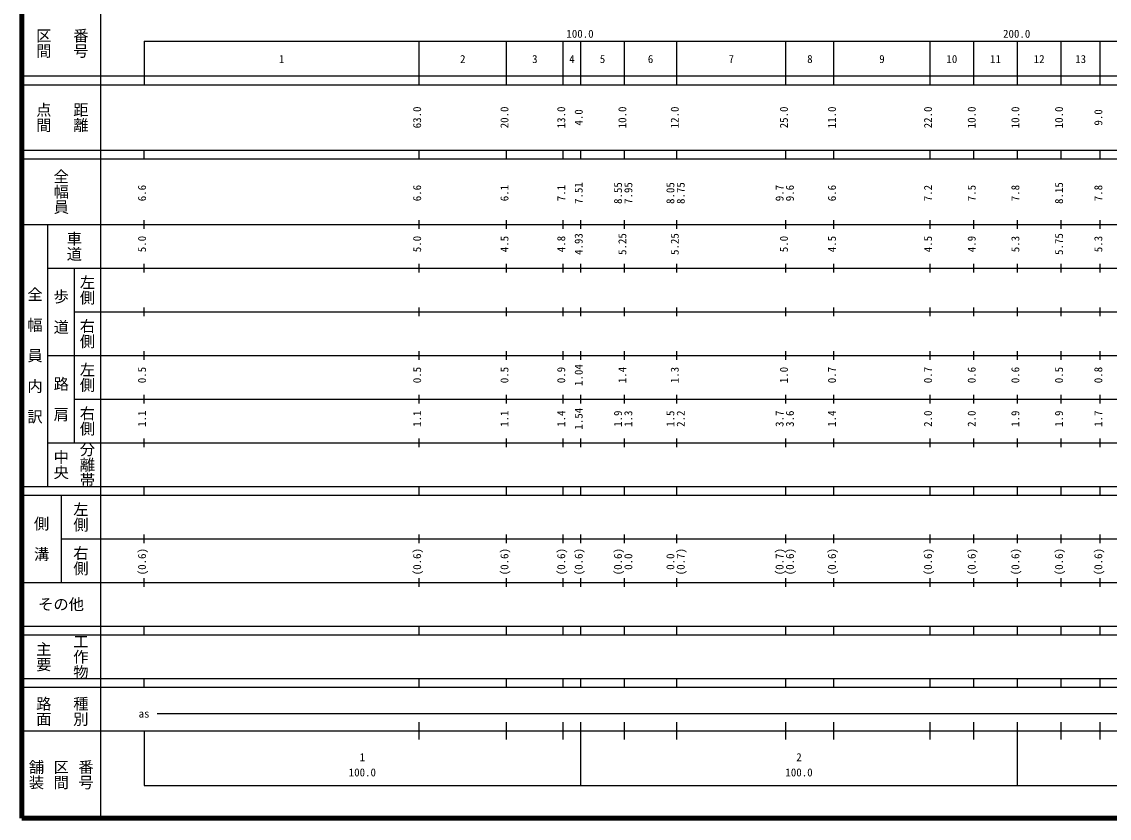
# Model space of a CAD drawing. Units: millimetres on the paper, enlarged 1000 times. Extents: x 40000 to 680000, y 20000 to 380000.
# Drawn here: x 40000 to 289046, y 20000 to 202409 of the extents above; entities that cross this region are included whole.
import ezdxf
from ezdxf.enums import TextEntityAlignment as Align

# ---------------------------------------------------------------- set-up
doc = ezdxf.new("R2010")
doc.units = ezdxf.units.MM
doc.header["$LTSCALE"] = 1000
doc.layers.add('M-TTL', color=2, linetype='Continuous', lineweight=140)
doc.layers.add('M-TTL-BAND', color=7, linetype='Continuous', lineweight=25)
doc.styles.add('@ＭＳ ゴシック', font='')
doc.styles.add('ＭＳ ゴシック', font='')
doc.styles.get('@ＭＳ ゴシック').set_extended_font_data('@MS Gothic')
doc.styles.get('ＭＳ ゴシック').set_extended_font_data('MS Gothic')

msp = doc.modelspace()

# ---------------------------------------------------------------- linework, layer by layer
at = {"layer": 'M-TTL'}
for p, q in [((40000, 380000), (40000, 20000)), ((40000, 20000), (680000, 20000))]:
    msp.add_line(p, q, dxfattribs=at)
at = {"layer": 'M-TTL-BAND'}
for p, q in [((58000, 370000), (58000, 20000)), ((68000, 198000), (579000, 198000)), ((68000, 198000), (68000, 188000)), ((131000, 188000), (131000, 198000)), ((151000, 188000), (151000, 198000)), ((164000, 188000), (164000, 198000)), ((168000, 188000), (168000, 198000)), ((178000, 188000), (178000, 198000)), ((190000, 188000), (190000, 198000)), ((215000, 188000), (215000, 198000)), ((226000, 188000), (226000, 198000)), ((248000, 188000), (248000, 198000)), ((258000, 188000), (258000, 198000)), ((268000, 188000), (268000, 198000)), ((278000, 188000), (278000, 198000)), ((287000, 188000), (287000, 198000)), ((40000, 190000), (579000, 190000)), ((40000, 188000), (579000, 188000)), ((40000, 173000), (579000, 173000)), ((68000, 171000), (68000, 173000)), ((131000, 171000), (131000, 173000)), ((151000, 171000), (151000, 173000)), ((164000, 171000), (164000, 173000)), ((168000, 171000), (168000, 173000)), ((178000, 171000), (178000, 173000)), ((190000, 171000), (190000, 173000)), ((215000, 171000), (215000, 173000)), ((226000, 171000), (226000, 173000)), ((248000, 171000), (248000, 173000)), ((258000, 171000), (258000, 173000)), ((268000, 171000), (268000, 173000)), ((278000, 171000), (278000, 173000)), ((287000, 171000), (287000, 173000)), ((40000, 171000), (579000, 171000)), ((68000, 155000), (68000, 157000)), ((131000, 155000), (131000, 157000)), ((151000, 155000), (151000, 157000)), ((164000, 155000), (164000, 157000)), ((168000, 155000), (168000, 157000)), ((178000, 155000), (178000, 157000)), ((190000, 155000), (190000, 157000)), ((215000, 155000), (215000, 157000)), ((226000, 155000), (226000, 157000)), ((248000, 155000), (248000, 157000)), ((258000, 155000), (258000, 157000)), ((268000, 155000), (268000, 157000)), ((278000, 155000), (278000, 157000)), ((287000, 155000), (287000, 157000)), ((40000, 156000), (579000, 156000)), ((46000, 96000), (46000, 156000)), ((68000, 145000), (68000, 147000)), ((131000, 145000), (131000, 147000)), ((151000, 145000), (151000, 147000)), ((164000, 145000), (164000, 147000)), ((168000, 145000), (168000, 147000)), ((178000, 145000), (178000, 147000)), ((190000, 145000), (190000, 147000)), ((215000, 145000), (215000, 147000)), ((226000, 145000), (226000, 147000)), ((248000, 145000), (248000, 147000)), ((258000, 145000), (258000, 147000)), ((268000, 145000), (268000, 147000)), ((278000, 145000), (278000, 147000)), ((287000, 145000), (287000, 147000)), ((46000, 146000), (579000, 146000)), ((52000, 146000), (52000, 106000)), ((68000, 135000), (68000, 137000)), ((131000, 135000), (131000, 137000)), ((151000, 135000), (151000, 137000)), ((164000, 135000), (164000, 137000)), ((168000, 135000), (168000, 137000)), ((178000, 135000), (178000, 137000)), ((190000, 135000), (190000, 137000)), ((215000, 135000), (215000, 137000)), ((226000, 135000), (226000, 137000)), ((248000, 135000), (248000, 137000)), ((258000, 135000), (258000, 137000)), ((268000, 135000), (268000, 137000)), ((278000, 135000), (278000, 137000)), ((287000, 135000), (287000, 137000)), ((52000, 136000), (579000, 136000)), ((46000, 126000), (579000, 126000)), ((68000, 125000), (68000, 127000)), ((131000, 125000), (131000, 127000)), ((151000, 125000), (151000, 127000)), ((164000, 125000), (164000, 127000)), ((168000, 125000), (168000, 127000)), ((178000, 125000), (178000, 127000)), ((190000, 125000), (190000, 127000)), ((215000, 125000), (215000, 127000)), ((226000, 125000), (226000, 127000)), ((248000, 125000), (248000, 127000)), ((258000, 125000), (258000, 127000)), ((268000, 125000), (268000, 127000)), ((278000, 125000), (278000, 127000)), ((287000, 125000), (287000, 127000)), ((52000, 116000), (579000, 116000)), ((68000, 115000), (68000, 117000)), ((131000, 115000), (131000, 117000)), ((151000, 115000), (151000, 117000)), ((164000, 115000), (164000, 117000)), ((168000, 115000), (168000, 117000)), ((178000, 115000), (178000, 117000)), ((190000, 115000), (190000, 117000)), ((215000, 115000), (215000, 117000)), ((226000, 115000), (226000, 117000)), ((248000, 115000), (248000, 117000)), ((258000, 115000), (258000, 117000)), ((268000, 115000), (268000, 117000)), ((278000, 115000), (278000, 117000)), ((287000, 115000), (287000, 117000)), ((46000, 106000), (579000, 106000)), ((68000, 105000), (68000, 107000)), ((131000, 105000), (131000, 107000)), ((151000, 105000), (151000, 107000)), ((164000, 105000), (164000, 107000)), ((168000, 105000), (168000, 107000)), ((178000, 105000), (178000, 107000)), ((190000, 105000), (190000, 107000)), ((215000, 105000), (215000, 107000)), ((226000, 105000), (226000, 107000)), ((248000, 105000), (248000, 107000)), ((258000, 105000), (258000, 107000)), ((268000, 105000), (268000, 107000)), ((278000, 105000), (278000, 107000)), ((287000, 105000), (287000, 107000)), ((40000, 96000), (579000, 96000)), ((68000, 94000), (68000, 96000)), ((131000, 94000), (131000, 96000)), ((151000, 94000), (151000, 96000)), ((164000, 94000), (164000, 96000)), ((168000, 94000), (168000, 96000)), ((178000, 94000), (178000, 96000)), ((190000, 94000), (190000, 96000)), ((215000, 94000), (215000, 96000)), ((226000, 94000), (226000, 96000)), ((248000, 94000), (248000, 96000)), ((258000, 94000), (258000, 96000)), ((268000, 94000), (268000, 96000)), ((278000, 94000), (278000, 96000)), ((287000, 94000), (287000, 96000)), ((40000, 94000), (579000, 94000)), ((49000, 94000), (49000, 74000)), ((68000, 83000), (68000, 85000)), ((131000, 83000), (131000, 85000)), ((151000, 83000), (151000, 85000)), ((164000, 83000), (164000, 85000)), ((168000, 83000), (168000, 85000)), ((178000, 83000), (178000, 85000)), ((190000, 83000), (190000, 85000)), ((215000, 83000), (215000, 85000)), ((226000, 83000), (226000, 85000)), ((248000, 83000), (248000, 85000)), ((258000, 83000), (258000, 85000)), ((268000, 83000), (268000, 85000)), ((278000, 83000), (278000, 85000)), ((287000, 83000), (287000, 85000)), ((49000, 84000), (579000, 84000)), ((68000, 73000), (68000, 75000)), ((131000, 73000), (131000, 75000)), ((151000, 73000), (151000, 75000)), ((164000, 73000), (164000, 75000)), ((168000, 73000), (168000, 75000)), ((178000, 73000), (178000, 75000)), ((190000, 73000), (190000, 75000)), ((215000, 73000), (215000, 75000)), ((226000, 73000), (226000, 75000)), ((248000, 73000), (248000, 75000)), ((258000, 73000), (258000, 75000)), ((268000, 73000), (268000, 75000)), ((278000, 73000), (278000, 75000)), ((287000, 73000), (287000, 75000)), ((40000, 74000), (579000, 74000)), ((40000, 64000), (579000, 64000)), ((68000, 62000), (68000, 64000)), ((131000, 62000), (131000, 64000)), ((151000, 62000), (151000, 64000)), ((164000, 62000), (164000, 64000)), ((168000, 62000), (168000, 64000)), ((178000, 62000), (178000, 64000)), ((190000, 62000), (190000, 64000)), ((215000, 62000), (215000, 64000)), ((226000, 62000), (226000, 64000)), ((248000, 62000), (248000, 64000)), ((258000, 62000), (258000, 64000)), ((268000, 62000), (268000, 64000)), ((278000, 62000), (278000, 64000)), ((287000, 62000), (287000, 64000)), ((40000, 62000), (579000, 62000)), ((40000, 52000), (579000, 52000)), ((40000, 50000), (579000, 50000)), ((68000, 50000), (68000, 52000)), ((131000, 50000), (131000, 52000)), ((151000, 50000), (151000, 52000)), ((164000, 50000), (164000, 52000)), ((168000, 50000), (168000, 52000)), ((178000, 50000), (178000, 52000)), ((190000, 50000), (190000, 52000)), ((215000, 50000), (215000, 52000)), ((226000, 50000), (226000, 52000)), ((248000, 50000), (248000, 52000)), ((258000, 50000), (258000, 52000)), ((268000, 50000), (268000, 52000)), ((278000, 50000), (278000, 52000)), ((287000, 50000), (287000, 52000)), ((71000, 44000), (565000, 44000)), ((40000, 40000), (579000, 40000)), ((68000, 40000), (68000, 27500)), ((131000, 38000), (131000, 42000)), ((151000, 38000), (151000, 42000)), ((164000, 38000), (164000, 42000)), ((168000, 27500), (168000, 42000)), ((178000, 38000), (178000, 42000)), ((190000, 38000), (190000, 42000)), ((215000, 38000), (215000, 42000)), ((226000, 38000), (226000, 42000)), ((248000, 38000), (248000, 42000)), ((258000, 38000), (258000, 42000)), ((268000, 27500), (268000, 42000)), ((278000, 38000), (278000, 42000)), ((287000, 38000), (287000, 42000)), ((68000, 27500), (579000, 27500))]:
    msp.add_line(p, q, dxfattribs=at)

# ---------------------------------------------------------------- texts
at = {"layer": 'M-TTL-BAND', "style": '@ＭＳ ゴシック'}
for s, p in [('区間', (45000, 197500)), ('番号', (53500, 197500)), ('点間', (45000, 180500)), ('距離', (53500, 180500)), ('全幅員', (49000, 163500)), ('車道', (52000, 151000)), ('左側', (55000, 141000)), ('全\u3000幅\u3000員\u3000内\u3000訳', (43000, 126000)), ('歩\u3000道', (49000, 136000)), ('右側', (55000, 131000)), ('左側', (55000, 121000)), ('路\u3000肩', (49000, 116000)), ('右側', (55000, 111000)), ('分離帯', (55000, 101000)), ('中央', (49000, 101000)), ('左側', (53500, 89000)), ('側\u3000溝', (44500, 84000)), ('右側', (53500, 79000)), ('主要', (45000, 57000)), ('工作物', (53500, 57000)), ('路面', (45000, 44500)), ('種別', (53500, 44500)), ('舗装', (43333, 30000)), ('区間', (49000, 30000)), ('番号', (54667, 30000))]:
    msp.add_text(s, height=2566, rotation=270, dxfattribs=at).set_placement(p, align=Align.MIDDLE_CENTER)
at = {"layer": 'M-TTL-BAND', "style": 'ＭＳ ゴシック'}
for s, p in [('100.0', (167844, 198195)), ('200.0', (267844, 198195)), ('1', (99500, 192405)), ('2', (141000, 192405)), ('3', (157500, 192405)), ('4', (166000, 192405)), ('5', (173000, 192405)), ('6', (184000, 192405)), ('7', (202500, 192405)), ('8', (220500, 192405)), ('9', (237000, 192405)), ('10', (253000, 192405)), ('11', (263000, 192405)), ('12', (273000, 192405)), ('13', (282500, 192405)), ('as', (68000, 42500)), ('2', (218000, 32523)), ('1', (118000, 32523)), ('100.0', (118000, 29033)), ('100.0', (218000, 29033))]:
    msp.add_text(s, height=1833, dxfattribs=at).set_placement(p, align=Align.BOTTOM_CENTER)
for s, p in [('63.0', (132000, 180500)), ('20.0', (152000, 180500)), ('13.0', (165000, 180500)), ('4.0', (169000, 180500)), ('10.0', (179000, 180500)), ('12.0', (191000, 180500)), ('25.0', (216000, 180500)), ('11.0', (227000, 180500)), ('22.0', (249000, 180500)), ('10.0', (259000, 180500)), ('10.0', (269000, 180500)), ('10.0', (279000, 180500)), ('9.0', (288000, 180500)), ('6.6', (69000, 163174)), ('6.6', (132000, 163174)), ('6.1', (152000, 163174)), ('7.1', (165000, 163174)), ('7.51', (169000, 163174)), ('8.55', (178000, 163174)), ('7.95', (180370, 163174)), ('8.05', (190000, 163174)), ('8.75', (192370, 163174)), ('9.7', (215000, 163174)), ('9.6', (217370, 163174)), ('6.6', (227000, 163174)), ('7.2', (249000, 163174)), ('7.5', (259000, 163174)), ('7.8', (269000, 163174)), ('8.15', (279000, 163174)), ('7.8', (288000, 163174)), ('5.0', (69000, 151500)), ('5.0', (132000, 151500)), ('4.5', (152000, 151500)), ('4.8', (165000, 151500)), ('4.93', (169000, 151500)), ('5.25', (179000, 151500)), ('5.25', (191000, 151500)), ('5.0', (216000, 151500)), ('4.5', (227000, 151500)), ('4.5', (249000, 151500)), ('4.9', (259000, 151500)), ('5.3', (269000, 151500)), ('5.75', (279000, 151500)), ('5.3', (288000, 151500)), ('0.5', (69000, 121500)), ('0.5', (132000, 121500)), ('0.5', (152000, 121500)), ('0.9', (165000, 121500)), ('1.04', (169000, 121500)), ('1.4', (179000, 121500)), ('1.3', (191000, 121500)), ('1.0', (216000, 121500)), ('0.7', (227000, 121500)), ('0.7', (249000, 121500)), ('0.6', (259000, 121500)), ('0.6', (269000, 121500)), ('0.5', (279000, 121500)), ('0.8', (288000, 121500)), ('1.1', (69000, 111500)), ('1.1', (132000, 111500)), ('1.1', (152000, 111500)), ('1.4', (165000, 111500)), ('1.54', (169000, 111500)), ('1.9', (178000, 111500)), ('1.3', (180370, 111500)), ('1.5', (190000, 111500)), ('2.2', (192370, 111500)), ('3.7', (215000, 111500)), ('3.6', (217370, 111500)), ('1.4', (227000, 111500)), ('2.0', (249000, 111500)), ('2.0', (259000, 111500)), ('1.9', (269000, 111500)), ('1.9', (279000, 111500)), ('1.7', (288000, 111500)), ('(0.6)', (69000, 78764)), ('(0.6)', (132000, 78764)), ('(0.6)', (152000, 78764)), ('(0.6)', (165000, 78764)), ('(0.6)', (169000, 78764)), ('(0.6)', (178000, 78764)), ('0.0', (180370, 78764)), ('0.0', (190000, 78764)), ('(0.7)', (192370, 78764)), ('(0.7)', (215000, 78764)), ('(0.6)', (217370, 78764)), ('(0.6)', (227000, 78764)), ('(0.6)', (249000, 78764)), ('(0.6)', (259000, 78764)), ('(0.6)', (269000, 78764)), ('(0.6)', (279000, 78764)), ('(0.6)', (288000, 78764))]:
    msp.add_text(s, height=1833, rotation=90, dxfattribs=at).set_placement(p, align=Align.BOTTOM_CENTER)
msp.add_text('その他', height=2566, dxfattribs=at).set_placement((49000, 69000), align=Align.MIDDLE_CENTER)

doc.saveas('drawing.dxf')
